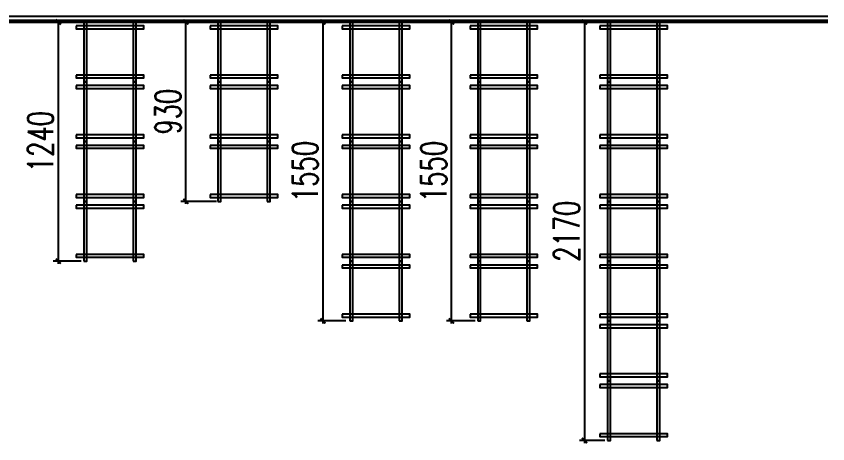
# Model space of a CAD drawing. Header units: millimetres. Extents: x 5625199 to 7433318, y -3316392 to -2552493.
# Drawn here: x 5951706 to 5955911, y -2596483 to -2594266 of the extents above; entities that cross this region are included whole.
import ezdxf

# ---------------------------------------------------------------- set-up
doc = ezdxf.new("R2010")
doc.units = ezdxf.units.MM
doc.header["$PDMODE"] = 35
doc.header["$PDSIZE"] = -10
for name, color, linetype in [('155', 155, 'Continuous'), ('PL-天花', 30, 'Continuous'), ('PL-新建墙体尺寸', 155, 'Continuous')]:
    doc.layers.add(name, color=color, linetype=linetype)
doc.styles.add('标注-尺寸', font='simplex.shx', dxfattribs={"width": 0.7})
doc.dimstyles.new('MS55', dxfattribs={"dimscale": 0, "dimtxt": 5, "dimasz": 1, "dimexe": 1, "dimexo": 0.8, "dimgap": 1, "dimtad": 1, "dimdec": 0, "dimrnd": 5, "dimdsep": 46, "dimtxsty": '标注-尺寸', "dimblk": 'ARCHTICK', "dimcen": 0, "dimdle": 0.5, "dimclrd": 256, "dimclre": 256, "dimclrt": 50, "dimadec": 0, "dimazin": 0, "dimtfac": 1, "dimtdec": 0, "dimtix": 1, "dimtofl": 0, "dimtmove": 2, "dimatfit": 3, "dimldrblk": 'jt2', "dimfxl": 6, "dimfxlon": 1, "dimtvp": 1, "dimtolj": 1, "dimtzin": 0, "dimarcsym": 0})

# ---------------------------------------------------------------- blocks, each defined once
blk = doc.blocks.new('G$C43E2001D')
at = {"layer": 'PL-天花', "ltscale": 500}
for points in [[(40, 0), (55, 0), (55, 310), (40, 310)], [(295, 0), (310, 0), (310, 310), (295, 310)], [(0, 290), (0, 275), (350, 275), (350, 290)], [(0, 35), (0, 20), (350, 20), (350, 35)]]:
    blk.add_lwpolyline(points, close=True, dxfattribs=at)
blk = doc.blocks.new('_ArchTick')
at = {"color": 0, "linetype": 'ByBlock', "const_width": 0.4}
blk.add_lwpolyline([(-0.5, -0.5), (0.5, 0.5)], dxfattribs=at)
blk = doc.blocks.new('*D1347')
at = {"layer": 'Defpoints', "color": 0, "ltscale": 500, "transparency": 16777216}
for p in [(5952063.8, -2594296.3), (5951923.7, -2595536.3), (5952063.8, -2595536.3)]:
    blk.add_point(p, dxfattribs=at)
at = {"layer": 'PL-新建墙体尺寸', "lineweight": -2, "ltscale": 500, "transparency": 16777216}
for p, q in [((5952042.8, -2594296.3), (5951897.4, -2594296.3)), ((5951923.7, -2594283.2), (5951923.7, -2595549.5)), ((5952042.8, -2595536.3), (5951897.4, -2595536.3))]:
    blk.add_line(p, q, dxfattribs=at)
at = {"layer": 'PL-新建墙体尺寸', "lineweight": -2, "ltscale": 500, "transparency": 16777216, "xscale": 26.3583574617578, "yscale": 26.3583574617578, "zscale": 26.3583574617578}
for p, rotation in [((5951923.7, -2594296.3), 90), ((5951923.7, -2595536.3), 270)]:
    blk.add_blockref('_ArchTick', p, dxfattribs=dict(at, rotation=rotation))
at = {"layer": 'PL-新建墙体尺寸', "color": 50, "ltscale": 500, "transparency": 16777216, "insert": (5951831.5, -2594916.3), "char_height": 131.79, "attachment_point": 5, "rotation": 90, "style": '标注-尺寸'}
blk.add_mtext('\\A1;1240', dxfattribs=at)
blk = doc.blocks.new('jt2')
at = {"ltscale": 0.1}
blk.add_line((0, 0), (-1, 0), dxfattribs=at)
at = {"color": 6, "ltscale": 0.1}
blk.add_lwpolyline([(-1.22, 1.26), (-0.72, 1.5), (0.02, 0), (-0.72, -1.5), (-1.22, -1.26), (0, 0), (-1.22, 1.26)], dxfattribs=at)
blk = doc.blocks.new('*D1348')
at = {"layer": 'Defpoints', "color": 0, "ltscale": 500, "transparency": 16777216}
for p in [(5952584.6, -2594296.3), (5952758.4, -2594296.3), (5952765.9, -2595226.3)]:
    blk.add_point(p, dxfattribs=at)
at = {"layer": 'PL-新建墙体尺寸', "lineweight": -2, "ltscale": 500, "transparency": 16777216}
for p, q in [((5952737.4, -2594296.3), (5952558.2, -2594296.3)), ((5952584.6, -2595239.5), (5952584.6, -2594283.2)), ((5952742.8, -2595226.3), (5952558.2, -2595226.3))]:
    blk.add_line(p, q, dxfattribs=at)
at = {"layer": 'PL-新建墙体尺寸', "lineweight": -2, "ltscale": 500, "transparency": 16777216, "xscale": 26.3583574617578, "yscale": 26.3583574617578, "zscale": 26.3583574617578}
for p, rotation in [((5952584.6, -2594296.3), 90), ((5952584.6, -2595226.3), 270)]:
    blk.add_blockref('_ArchTick', p, dxfattribs=dict(at, rotation=rotation))
at = {"layer": 'PL-新建墙体尺寸', "color": 50, "ltscale": 500, "transparency": 16777216, "insert": (5952492.3, -2594761.3), "char_height": 131.79, "attachment_point": 5, "rotation": 90, "style": '标注-尺寸'}
blk.add_mtext('\\A1;930', dxfattribs=at)
blk = doc.blocks.new('*D1349')
at = {"layer": 'Defpoints', "color": 0, "ltscale": 500, "transparency": 16777216}
for p in [(5953449.8, -2594296.3), (5953294.7, -2595846.3), (5953434.8, -2595846.3)]:
    blk.add_point(p, dxfattribs=at)
at = {"layer": 'PL-新建墙体尺寸', "lineweight": -2, "ltscale": 500, "transparency": 16777216}
for p, q in [((5953428.7, -2594296.3), (5953268.3, -2594296.3)), ((5953294.7, -2594283.2), (5953294.7, -2595859.5)), ((5953413.7, -2595846.3), (5953268.3, -2595846.3))]:
    blk.add_line(p, q, dxfattribs=at)
at = {"layer": 'PL-新建墙体尺寸', "lineweight": -2, "ltscale": 500, "transparency": 16777216, "xscale": 26.3583574617578, "yscale": 26.3583574617578, "zscale": 26.3583574617578}
for p, rotation in [((5953294.7, -2594296.3), 90), ((5953294.7, -2595846.3), 270)]:
    blk.add_blockref('_ArchTick', p, dxfattribs=dict(at, rotation=rotation))
at = {"layer": 'PL-新建墙体尺寸', "color": 50, "ltscale": 500, "transparency": 16777216, "insert": (5953202.4, -2595071.3), "char_height": 131.79, "attachment_point": 5, "rotation": 90, "style": '标注-尺寸'}
blk.add_mtext('\\A1;1550', dxfattribs=at)
blk = doc.blocks.new('*D1350')
at = {"layer": 'Defpoints', "color": 0, "ltscale": 500, "transparency": 16777216}
for p in [(5953961, -2594296.3), (5954104.6, -2594296.3), (5954104.6, -2595846.3)]:
    blk.add_point(p, dxfattribs=at)
at = {"layer": 'PL-新建墙体尺寸', "lineweight": -2, "ltscale": 500, "transparency": 16777216}
for p, q in [((5954083.5, -2594296.3), (5953934.7, -2594296.3)), ((5953961, -2595859.5), (5953961, -2594283.2)), ((5954083.5, -2595846.3), (5953934.7, -2595846.3))]:
    blk.add_line(p, q, dxfattribs=at)
at = {"layer": 'PL-新建墙体尺寸', "lineweight": -2, "ltscale": 500, "transparency": 16777216, "xscale": 26.3583574617578, "yscale": 26.3583574617578, "zscale": 26.3583574617578}
for p, rotation in [((5953961, -2594296.3), 90), ((5953961, -2595846.3), 270)]:
    blk.add_blockref('_ArchTick', p, dxfattribs=dict(at, rotation=rotation))
at = {"layer": 'PL-新建墙体尺寸', "color": 50, "ltscale": 500, "transparency": 16777216, "insert": (5953868.8, -2595071.3), "char_height": 131.79, "attachment_point": 5, "rotation": 90, "style": '标注-尺寸'}
blk.add_mtext('\\A1;1550', dxfattribs=at)
blk = doc.blocks.new('*D1351')
at = {"layer": 'Defpoints', "color": 0, "ltscale": 500, "transparency": 16777216}
for p in [(5954785.1, -2594296.3), (5954650.1, -2596466.3), (5954777.6, -2596466.3)]:
    blk.add_point(p, dxfattribs=at)
at = {"layer": 'PL-新建墙体尺寸', "lineweight": -2, "ltscale": 500, "transparency": 16777216}
for p, q in [((5954764, -2594296.3), (5954623.8, -2594296.3)), ((5954650.1, -2594283.2), (5954650.1, -2596479.5)), ((5954756.5, -2596466.3), (5954623.8, -2596466.3))]:
    blk.add_line(p, q, dxfattribs=at)
at = {"layer": 'PL-新建墙体尺寸', "lineweight": -2, "ltscale": 500, "transparency": 16777216, "xscale": 26.3583574617578, "yscale": 26.3583574617578, "zscale": 26.3583574617578}
for p, rotation in [((5954650.1, -2594296.3), 90), ((5954650.1, -2596466.3), 270)]:
    blk.add_blockref('_ArchTick', p, dxfattribs=dict(at, rotation=rotation))
at = {"layer": 'PL-新建墙体尺寸', "color": 50, "ltscale": 500, "transparency": 16777216, "insert": (5954557.9, -2595381.3), "char_height": 131.79, "attachment_point": 5, "rotation": 90, "style": '标注-尺寸'}
blk.add_mtext('\\A1;2170', dxfattribs=at)

msp = doc.modelspace()

# ---------------------------------------------------------------- linework, layer by layer
at = {"layer": 'PL-新建墙体尺寸', "color": 8, "ltscale": 500}
for p, q in [((5950419.44, -2594266.33), (5955910.88, -2594266.33)), ((5950419.44, -2594286.33), (5955910.88, -2594286.33))]:
    msp.add_line(p, q, dxfattribs=at)
at = {"layer": 'PL-新建墙体尺寸', "color": 4, "ltscale": 500}
msp.add_line((5950419.44, -2594296.33), (5955910.88, -2594296.33), dxfattribs=at)

# ---------------------------------------------------------------- block references
at = {"layer": '155', "ltscale": 500}
for p in [(5952016.35, -2594606.33), (5952710.95, -2594606.33), (5953394.78, -2594606.33), (5954057.07, -2594606.33), (5954730.13, -2594606.33), (5952016.35, -2594916.33), (5952710.95, -2594916.33), (5953394.78, -2594916.33), (5954057.07, -2594916.33), (5954730.13, -2594916.33), (5952016.35, -2595226.33), (5952710.95, -2595226.33), (5953394.78, -2595226.33), (5954057.07, -2595226.33), (5954730.13, -2595226.33), (5952016.35, -2595536.33), (5953394.78, -2595536.33), (5954057.07, -2595536.33), (5954730.13, -2595536.33), (5953394.78, -2595846.33), (5954057.07, -2595846.33), (5954730.13, -2595846.33), (5954730.13, -2596156.33), (5954730.13, -2596466.33)]:
    msp.add_blockref('G$C43E2001D', p, dxfattribs=at)

# ---------------------------------------------------------------- dimensions: what is measured, and where the dimension line sits
at = {"layer": 'PL-新建墙体尺寸', "ltscale": 500}
for base, p1, p2, picture, middle in [((5951923.74, -2595536.33), (5952063.85, -2594296.33), (5952063.85, -2595536.33), '*D1347', (5951831.49, -2594916.33)), ((5952584.6, -2594296.33), (5952765.95, -2595226.33), (5952758.45, -2594296.33), '*D1348', (5952492.35, -2594761.33)), ((5953294.68, -2595846.33), (5953449.78, -2594296.33), (5953434.78, -2595846.33), '*D1349', (5953202.43, -2595071.33)), ((5953961.01, -2594296.33), (5954104.57, -2595846.33), (5954104.57, -2594296.33), '*D1350', (5953868.76, -2595071.33)), ((5954650.13, -2596466.33), (5954785.13, -2594296.33), (5954777.63, -2596466.33), '*D1351', (5954557.87, -2595381.33))]:
    dim = msp.add_linear_dim(base=base, p1=p1, p2=p2, angle=90, dimstyle='MS55', override={"dimscale": 26.358357}, dxfattribs=at)
    dim.commit()
    dim.dimension.update_dxf_attribs({"geometry": picture, "text_midpoint": middle})

doc.saveas('drawing.dxf')
